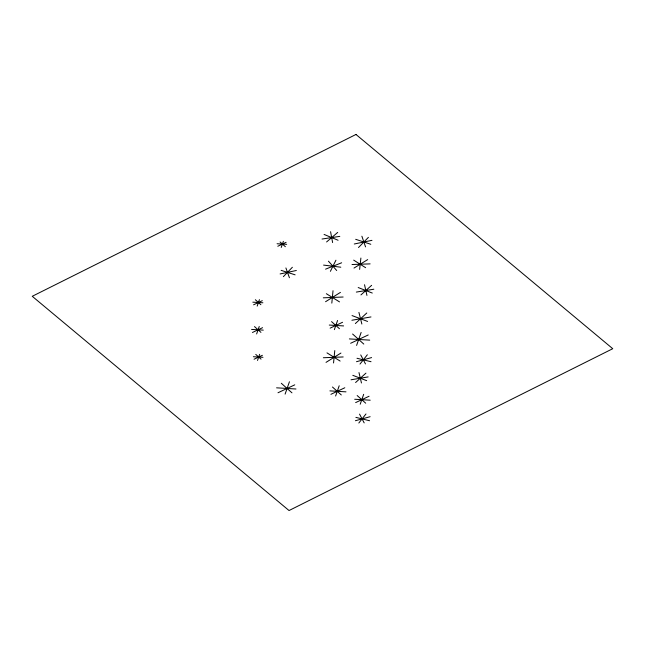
<?xml version="1.0" encoding="UTF-8"?>
<svg xmlns="http://www.w3.org/2000/svg" width="645" height="645" viewBox="0 0 645 645"><rect width="100%" height="100%" fill="white"/><g stroke="black" fill="none" stroke-linecap="round" stroke-linejoin="round"><path stroke-width="0.97" d="M331.82 303.118L333.022 290.726M333.546 362.982L334.779 350.59M359.636 269.384L360.886 258.048M257.186 306.093L259.427 299.659M281.236 247.478L283.373 241.351M256.629 333.973L259.242 326.499M257.516 360.45L259.653 354.331M285.114 394.119L289.436 381.759M334.36 329.643L337.561 320.492M335.618 396.022L339.206 385.758M356.596 345.414L361.136 332.433M360.216 404.213L363.667 394.321M330.385 271.319L335.932 260.217M360.007 364.054L367.336 354.766M358.83 423.015L365.981 413.961M283.381 276.641L292.37 267.272M358.499 247.519L368.408 237.368M355.355 323.548L366.779 312.994M355.597 382.525L365.941 373.132M360.95 294.91L371.625 285.332M326.588 241.964L337.706 232.41M325.572 301.715L340.439 292.387M326.031 362.369L340.923 353.057M354 268.07L367.69 259.604M277.802 246.253L286.106 242.335M253.582 304.803L262.297 300.683M252.445 332.473L262.579 327.692M254.082 359.225L262.386 355.306M330.151 328.136L342.551 322.282M350.622 343.277L368.222 334.965M277.995 392.757L294.757 384.839M330.901 394.329L344.809 387.758M355.661 402.585L369.069 396.248M325.572 269.159L341.648 262.781M356.492 361.708L371.601 357.58M355.403 420.725L370.141 416.702M280.107 273.948L296.337 270.497M354.274 243.995L371.972 240.335M351.896 320.251L370.98 316.937M351.049 379.784L368.15 376.914M356.338 292.08L373.842 289.218M322.04 239.029L339.802 236.376M323.306 297.821L343.124 297.014M323.355 357.741L343.18 356.959M352.009 264.514L370.125 263.878M277.084 243.745L286.686 244.326M252.824 302.174L262.902 302.779M329.264 325.064L343.608 325.927M251.566 329.418L263.281 330.127M349.364 338.915L369.714 340.133M253.364 356.725L262.967 357.298M329.901 390.886L345.994 391.846M276.576 387.83L295.958 389M354.702 399.263L370.206 400.19M323.588 265.103L340.794 267.199M356.991 358.273L371.028 361.716M355.887 417.371L369.585 420.742M281.147 270.352L295.12 274.834M355.677 239.311L370.786 244.278M352.033 315.574L367.602 321.444M352.815 375.334L366.658 380.663M358.193 287.533L372.278 293.056M324.08 234.441L338.077 240.246M326.346 293.701L339.52 301.892M326.983 352.863L340.125 361.071M353.694 260.12L365.618 267.683M280.083 241.972L285.364 246.704M352.605 334.021L363.788 344.067M331.546 321.621L339.431 328.7M255.347 299.74L260.894 304.714M357.169 395.538L365.691 403.19M332.465 387.016L341.302 394.958M254.501 326.596L260.943 332.377M255.767 354.403L261.048 359.144M281.309 383.275L291.959 392.837M328.45 261.177L336.698 270.513M360.732 354.927L365.481 363.933M359.547 414.114L364.175 422.902M285.896 267.949L289.42 277.745M361.877 236.207L365.554 246.898M358.926 312.422L361.861 324.04M358.983 372.576L361.458 382.993M364.53 284.735L366.94 295.41M330.571 231.7L332.61 242.56M355.976 134.466L32.25 296.297L289.033 510.534L612.75 348.703L355.976 134.466"/></g></svg>
